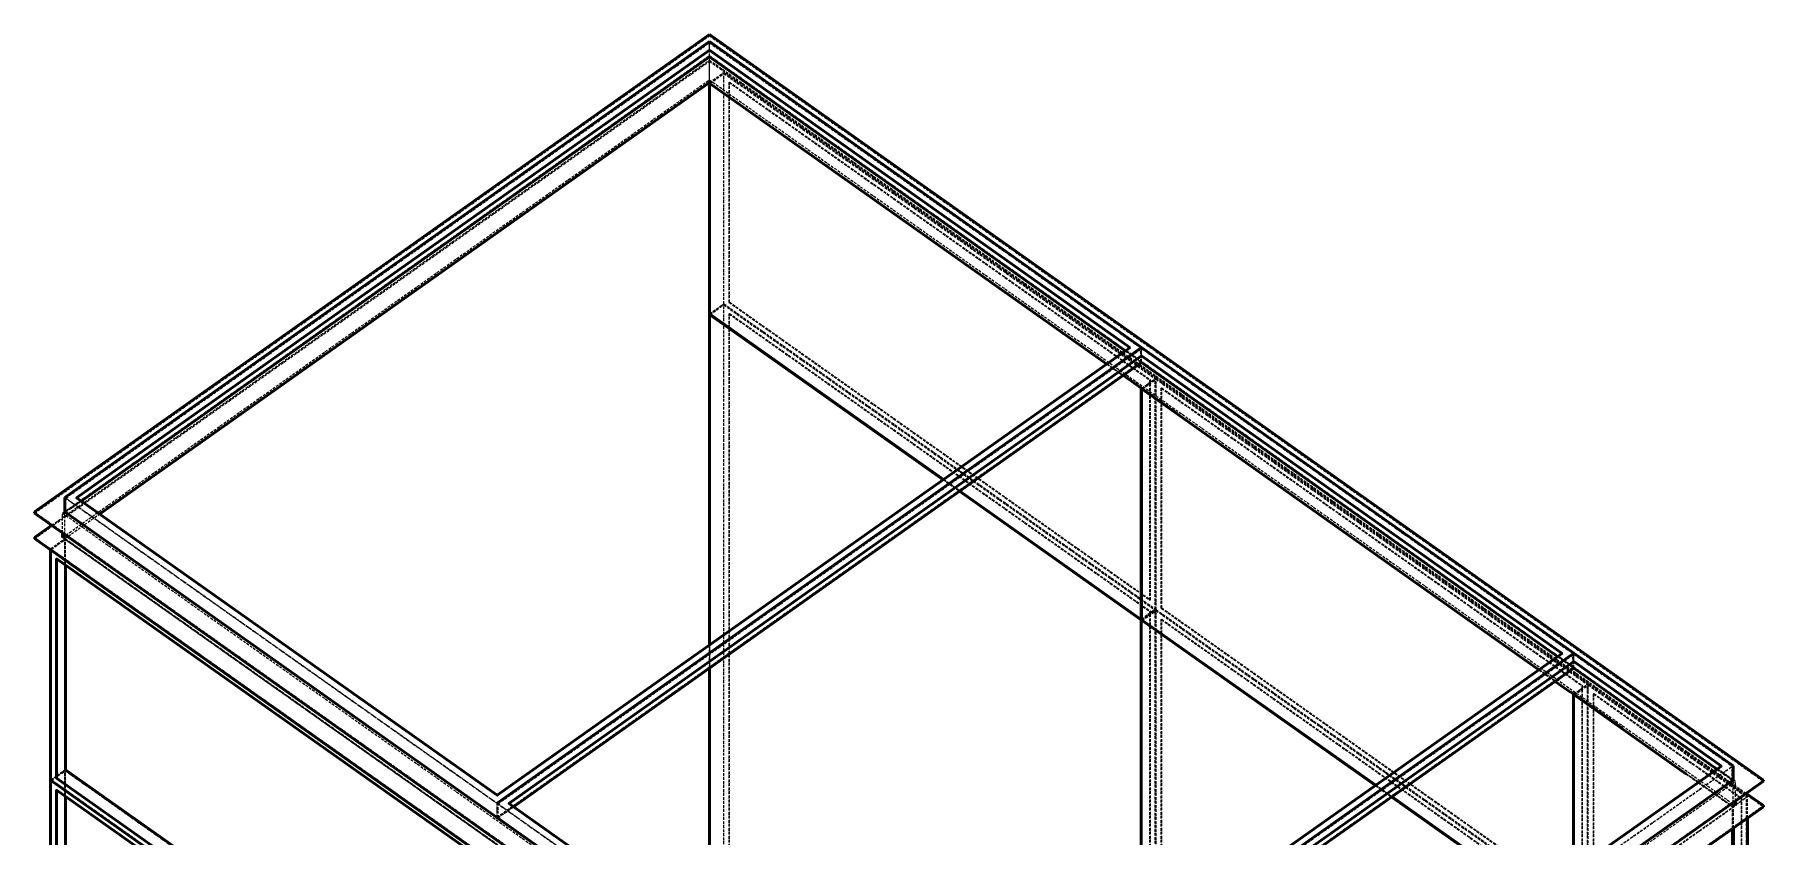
# Model space of a CAD drawing. Header units: millimetres. Extents: x -3516 to 3327, y -3082 to 3456.
# Drawn here: x -463 to 2762, y 1961 to 3456 of the extents above; entities that cross this region are included whole.
import ezdxf

# ---------------------------------------------------------------- set-up
doc = ezdxf.new("R2010")
doc.units = ezdxf.units.MM
doc.linetypes.add('Hidden', pattern=[15, 5, -3, 5, -2])
for name, color, linetype, lineweight in [('Default', 7, 'Continuous', 50), ('Edges', 7, 'Hidden', 15), ('HiddenEdges', 2, 'Hidden', 15), ('HiddenSilhouettes', 2, 'Hidden', 15), ('Silhouettes', 7, 'Continuous', 50)]:
    doc.layers.add(name, color=color, linetype=linetype, lineweight=lineweight)

# ---------------------------------------------------------------- blocks, each defined once
blk = doc.blocks.new('Isometric')
at = {"layer": 'Edges'}
for points in [[(-1817.264357146283, 1587.027599699589), (-636.39609968934, 2422.027666270571)], [(-636.3960997575493, 2421.179172727492), (-636.39609968934, 2422.027666270571)], [(-636.3960683983405, 2408.957636218154), (-636.3960674158684, 2421.179149858469)], [(-636.3961071024689, 2359.811647643687), (-592.2018986291898, 2328.561622427987)], [(-1011.162580772046, 1017.027554255936), (169.7056766848964, 1852.027620826917)], [(169.705676616687, 1851.179127283838), (169.7056766848964, 1852.027620826917)], [(169.7057090265771, 1852.027597957895), (954.5942484177058, 1297.027576579149)], [(169.7057079758956, 1838.957590774501), (169.7057089583677, 1851.179104414815)], [(134.9542296052955, 1814.384581406477), (169.705669271767, 1789.811602200034)], [(135.5542356472456, 1814.808849805435), (169.70566933998, 1790.660138901482)], [(169.70566933998, 1790.660138901482), (911.2008855909962, 1266.343831275442)], [(170.554162953084, 1359.573556200052), (170.5541974911416, 1789.211602128356)], [(-1838.477560581879, 1587.027599699589), (-1032.375784207643, 1017.027554255936)], [(-1895.046105236852, 1560.157544156735), (70.71085820207418, 170.1574333380017)], [(-1895.046109045361, 1512.781393594334), (70.71084796246805, 122.7812873230746)], [(169.7055850417214, 742.0274044336534), (169.7056346654936, 1359.324993607824)], [(170.5541133575639, 742.6274046417557), (170.5541628166598, 1357.876499993068)], [(975.8074529909227, 1281.179081840186), (975.8074530591325, 1282.027575383264)], [(975.8074530591325, 1282.027575383264), (1251.579113397687, 1087.02755983675)], [(975.8074843501327, 1268.957545330847), (975.8074853326043, 1281.179058971162)], [(941.6560120214822, 1244.808804361781), (975.8074457142156, 1220.660093457829)], [(968.3584519799092, 1225.078790811217), (975.8074456460035, 1219.81155675638)], [(975.8074192958579, 892.0274982470551), (975.807445714212, 1220.66005029946)], [(975.8074456460035, 1219.81155675638), (1065.96346029934, 1156.061625971508)], [(976.6559476116995, 892.6274984551574), (976.6559738653787, 1219.211556684702)], [(-1854.741190235547, -626.5534671903217), (-1854.741056085091, 1042.2183682997)], [(-1854.741054379786, 1063.431605110233), (-1853.892525751116, 1064.031605539539)], [(-1854.741054379786, 1063.431605110233), (-1069.852482646977, 508.4315608624661)], [(70.71086415084073, 170.1574375444152), (1329.360857168158, 1060.157504293897)], [(-1032.375786367692, 990.1574987130821), (-1032.375784207643, 1017.027554255936)], [(70.71085141918275, 159.7812857254526), (1277.034951551844, 1012.781353731496)], [(70.7108608246649, 122.7812873230755), (1329.360853359648, 1012.781353731496)], [(637.2560371995332, 1029.565488576573), (903.7857757490287, 841.1004987478359)], [(1272.792276019715, 579.3249659821854), (1272.792307478644, 970.6600258205576)]]:
    blk.add_lwpolyline(points, dxfattribs=at)
for points in [[(-636.39609968934, 2422.027666270571, 0), (148.4924720434692, 1867.027622022803, 0)], [(-636.3961070342564, 2360.660184345135, 0), (-636.3961031516872, 2408.957611643823, 0)], [(-636.3961070342561, 2360.660184345135, 0), (105.0991092167596, 1836.343876719096, 0)], [(-635.5476134211528, 1929.573601643705, 0), (-635.5475788830945, 2359.21164757201, 0)], [(-635.5476630166731, 1312.627450085409, 0), (-635.547613557577, 1927.876545436722, 0)], [(-635.5476134211528, 1929.573601643705, 0), (-199.3008656051898, 1621.100560933889, 0)], [(169.70566933998, 1790.660138901482, 0), (169.7056998575545, 1790.660160480669, 0)], [(169.7056692717674, 1789.811602200034, 0), (236.8807808350753, 1742.311624199747, 0)], [(-168.8457391747038, 1599.565534020228, 0), (168.8571410747518, 1360.7735319055, 0)], [(-1842.720207237557, 1512.781393594335, 0), (70.71085141918275, 159.7812857254526, 0)], [(-1854.741054379786, 1063.431605110233, 0), (-1854.741021410605, 1473.553513593358, 0)], [(169.7056345972846, 1358.476500064745, 0), (236.8807808350753, 1310.976497545897, 0)], [(170.554162953084, 1359.573556200052, 0), (606.8009107690473, 1051.100515490235, 0)], [(-635.5477081308084, 751.4277246192619, 0), (-635.5476664790206, 1269.557391361588, 0)], [(-205.06080439781, 447.0275088122835, 0), (975.8074530591325, 1282.027575383264, 0)], [(975.8074457142156, 1220.660093457829, 0), (975.8074762317901, 1220.660115037016, 0)], [(975.8074457142156, 1220.660093457828, 0), (1208.185750570978, 1056.343814533044, 0)], [(-1853.89252542619, 1068.073534886499, 0), (-1837.629073107861, 1079.573533876838, 0)], [(70.71085714657511, 237.0274920698844, 0), (1272.792316833283, 1087.027559836751, 0)], [(1184.92383306229, 1071.943937773541, 0), (1207.585744529028, 1055.919546134086, 0)], [(-1032.375784207643, 1017.027554255936, 0), (-226.2740078334064, 447.0275088122835, 0)]]:
    blk.add_polyline3d(points, dxfattribs=at)
at = {"layer": 'HiddenEdges'}
for points in [[(-1895.046105407383, 1558.036223982299), (-636.3961064413002, 2448.036294938195)], [(-636.3961064413002, 2448.036294938195), (-636.3961062707699, 2450.157615112631)], [(-636.3961064413002, 2448.036294938195), (1329.360856997627, 1058.036184119461)], [(-636.3961030552207, 2410.157611923602), (-636.396100895171, 2437.027667466457)], [(-636.3960674158684, 2421.179149858469), (-636.3960663065, 2434.979198217929)], [(-1895.046109215892, 1510.660073419899), (-636.396110249809, 2400.660144375794)], [(-1842.720203599578, 1558.036223982299), (-636.3961034669173, 2411.036291988344)], [(-1838.477562741929, 1560.157544156735), (-636.3961030552207, 2410.157611923602)], [(-636.396110249809, 2400.660144375794), (1329.360853189118, 1010.660033557061)], [(-636.3961031516833, 2408.957660792479), (-636.3961030552207, 2410.157611923602)], [(-636.3960683018779, 2410.157587349277), (1272.792314673234, 1060.157504293897)], [(-609.5260508259446, 1947.973627524722), (-609.5260162878858, 2377.611673453028)], [(-636.3961417087398, 1929.32507361189), (-609.5260855510371, 1948.325075126679)], [(-635.5476134211528, 1929.573601643705), (-609.5260508259446, 1947.973627524722)], [(-609.5262214067975, 258.340002826124), (-609.5260855510398, 1948.325040566266)], [(-609.5260508259446, 1947.973627524722), (194.8787036699605, 1379.173557786518)], [(-599.7679759401665, 1950.831700272907), (185.1205957926427, 1395.831656025139)], [(-636.3961417769519, 1928.476545508399), (-635.5476482144577, 1929.07652114217)], [(-599.7681117959269, 260.8466279723516), (-599.7679776454718, 1929.618463462373)], [(-598.9194840829773, 1930.218439096143), (185.9690876498321, 1375.218394848376)], [(-1032.375749811901, 1017.379036418305), (168.0086881894049, 1866.179128479724)], [(169.7056733190157, 1840.157566479949), (169.7056754790656, 1867.027622022803)], [(169.7056733190157, 1840.157566479949), (975.8074496932518, 1270.157521036295)], [(169.7057089583714, 1851.179150152866), (169.7057100677366, 1864.979152774276)], [(105.0991092167596, 1836.343876719096), (135.5542356472456, 1814.808849805435)], [(168.8571756128104, 1790.411577833804), (194.8787382080186, 1808.811603714822)], [(185.1206287618238, 1805.953564508263), (185.9691223243181, 1806.553540142034)], [(185.9690893551369, 1396.431631658911), (185.9691223243181, 1806.553540142034)], [(196.5756908231997, 1378.325029683026), (196.5757254976829, 1809.660140416271)], [(196.5757255482927, 1377.97358208107), (196.5757600863503, 1807.611628009374)], [(206.3338004340703, 1380.831654829253), (206.3338334032514, 1790.953563312377)], [(207.1823269657457, 1791.553538946149), (992.0708986985546, 1236.553494698381)], [(-199.3008656051898, 1621.100560933889), (-168.8457391747038, 1599.565534020228)], [(-1836.780504307806, 1586.179106156511), (-1032.375749811901, 1017.379036418305)], [(-1838.477601395448, 1079.325005845024), (-1838.477566720964, 1510.660116578268)], [(-1837.629073340752, 1079.07647781321), (-1837.629038666269, 1510.411579948498)], [(168.8571409383276, 1359.076475698516), (194.8787035335363, 1377.476501579534)], [(169.7056345972846, 1358.476500064745), (170.5541281597789, 1359.076475698516)], [(170.5539923040187, -330.9085966020393), (170.5541281597789, 1359.076475698516)], [(170.5541281597789, 1359.076475698516), (976.6559045340146, 789.0764302548632)], [(185.1205940873378, 1374.618419214606), (185.9690876498321, 1375.218394848376)], [(185.9689534993768, -293.553440641645), (185.9690876498321, 1375.218394848376)], [(196.5755549674395, -311.6600426175296), (196.5756908231974, 1378.324995122613)], [(196.5755896925316, -312.0114902194859), (196.5757254118685, 1376.276525874086)], [(196.5757255482927, 1377.97358208107), (1000.980480044196, 809.1735123428639)], [(206.3336645783097, -309.153417471302), (206.333798728765, 1359.618418018719)], [(206.3338004340703, 1380.831654829253), (207.182293996565, 1381.431630463024)], [(207.1822922912593, 1360.218393652491), (992.0708640240678, 805.2183494047226)], [(-635.5476664790206, 1269.557391361588), (-635.5476630166731, 1312.627450085409)], [(-226.2739734376642, 447.3789909746524), (974.1104645636406, 1296.179083036071)], [(975.8074496932518, 1270.157521036295), (975.8074518533017, 1297.027576579149)], [(975.8074853326084, 1281.179104709214), (975.8074864419727, 1294.979107330622)], [(911.2008855909962, 1266.343831275442), (941.6560120214822, 1244.808804361781)], [(974.9589519870469, 1220.411532390151), (1000.980514582256, 1238.811558271169)], [(975.8074762317901, 1220.660115037016), (1002.677501871919, 1239.660094972617)], [(992.070865729374, 826.4315862152566), (992.0708986985546, 1236.553494698381)], [(1012.435576808306, 810.8316093856001), (1012.435609777488, 1220.953517868724)], [(1013.284103339983, 1221.553493502495), (1289.055763678537, 1026.553477955982)], [(-1863.650600636894, 1061.173532791355), (-1853.89252542619, 1068.073534886499)], [(-1838.477737251209, -610.6600664555317), (-1838.477601395451, 1079.32497128461)], [(-1838.47760146366, 1078.476477741532), (-1837.629073340752, 1079.07647781321)], [(-1838.47760146366, 1078.476477741532), (-1032.375825089424, 508.476432297879)], [(-1837.629209196512, -610.9085944873461), (-1837.629073340752, 1079.07647781321)], [(-1837.629073244285, 1077.876477669855), (-1033.224318748381, 509.07640793165)], [(-1863.650600773318, 1059.476476584371), (-1059.245846277413, 490.6764068461666)], [(606.8009107690473, 1051.100515490235), (637.2560371995332, 1029.565488576573)], [(1208.185750570978, 1056.343814533044), (1272.792310694198, 1010.66007671543)], [(-1032.375751903741, 991.3574744185303), (-1032.375749811901, 1017.379036418305)], [(-1030.678727933569, 1016.179060712857), (-226.2739734376642, 447.3789909746524)], [(-1011.162580840255, 1016.179060712857), (-226.2740091074465, 461.1790164650897)], [(1271.943773808653, 1010.411546165333), (1297.965336403862, 1028.811572046351)], [(1272.792310625986, 1009.811540013981), (1273.64080418848, 1010.411515647753)], [(1289.055730709356, 616.431569472858), (1289.055763678537, 1026.553477955982)]]:
    blk.add_lwpolyline(points, dxfattribs=at)
for points in [[(-636.3961071048957, 2365.781461600378, 0), (-636.3961034669173, 2411.036291988344, 0)], [(-636.3961034669173, 2411.036291988344, 0), (1277.034955189823, 1058.036184119461, 0)], [(-635.5476482144577, 1929.07652114217, 0), (-635.5476135399745, 2360.411623277458, 0)], [(-609.5260855510371, 1948.325075126679, 0), (-609.5260508765532, 2379.660185859924, 0)], [(-599.7679759401665, 1950.831700272907, 0), (-599.7679429709851, 2360.95360875603, 0)], [(-598.9194494084909, 2361.553584389802, 0), (185.9691223243181, 1806.553540142034, 0)], [(-609.526186681705, 257.9885552241681, 0), (-609.5260509623688, 1946.276571317739, 0)], [(-609.5260855510371, 1948.325075126679, 0), (196.5756908231997, 1378.325029683026, 0)], [(-599.7679759401665, 1950.831700272907, 0), (-598.919482377672, 1951.431675906678, 0)], [(-635.5477840702181, 239.0914488416147, 0), (-635.5476482144577, 1929.07652114217, 0)], [(-1032.375785481683, 1031.179061908743, 0), (148.4924719752598, 1866.179128479724, 0)], [(-1032.375786367692, 990.1574987130821, 0), (169.7056733190157, 1840.157566479949, 0)], [(-1032.375751903741, 991.3574744185303, 0), (168.0086860975644, 1840.157566479949, 0)], [(118.4403980544657, 1826.061623946639, 0), (134.9542296052955, 1814.384581406477, 0)], [(169.7056998575545, 1790.660160480669, 0), (196.5757254976829, 1809.660140416271, 0)], [(170.5541281597789, 1359.076475698516, 0), (170.5541628342621, 1790.411577833804, 0)], [(-1817.264357214492, 1586.179106156511, 0), (-1032.375785481683, 1031.179061908743, 0)], [(-1836.780506399646, 1560.157544156735, 0), (-1032.375751903741, 991.3574744185303, 0)], [(-1865.347622878667, 1491.66011506348, 0), (-1059.245846504431, 921.6600696198257, 0)], [(-1863.650566098835, 1490.811578719659, 0), (-1059.24581160293, 922.011508981454, 0)], [(-1838.477566720968, 1510.660073419899, 0), (70.71085100748678, 160.6599657901943, 0)], [(-1838.477566789177, 1509.81157987682, 0), (-1032.375790414941, 939.8115344331663, 0)], [(-1837.629038569803, 1509.211579805143, 0), (-1033.224284073898, 940.4115100669374, 0)], [(-1853.892492781935, 1474.153514022663, 0), (-1069.003921049126, 919.1534697748948, 0)], [(170.554162953084, 1359.573556200052, 0), (196.5757255482927, 1377.97358208107, 0)], [(196.5756908231997, 1378.325029683026, 0), (1002.677467197435, 808.3249842393725, 0)], [(206.3338004340703, 1380.831654829253, 0), (991.2223721668784, 825.8316105814856, 0)], [(-226.2740091074465, 461.1790164650897, 0), (954.594248349496, 1296.179083036071, 0)], [(-226.2739755295047, 421.3574289748772, 0), (974.1104624718005, 1270.157521036295, 0)], [(975.8074496932518, 1270.157521036295, 0), (1272.792314673234, 1060.157504293897, 0)], [(991.2224051360604, 1235.95351906461, 0), (992.0708986985546, 1236.553494698381, 0)], [(1002.677501922528, 807.9735366374157, 0), (1002.677536460587, 1237.61158256572, 0)], [(976.6559045340146, 789.0764302548632, 0), (976.6559392084978, 1220.411532390151, 0)], [(-1865.347657553151, 1060.325004330235, 0), (-1838.477601395448, 1079.325005845024, 0)], [(-1838.477601395448, 1079.325005845024, 0), (-1032.375825021212, 509.3249604013704, 0)], [(-1837.629073340752, 1079.07647781321, 0), (-1031.527296966515, 509.0764323695562, 0)], [(70.71084838394245, 237.3790047498346, 0), (1271.095286385247, 1086.179096811252, 0)], [(70.71085587253538, 251.1789997226911, 0), (1251.579113329477, 1086.179066293671, 0)], [(-1853.892527456421, 1042.818368729004, 0), (-1069.003955723612, 487.8183244812381, 0)], [(-1032.375785481683, 1031.179061908743, 0), (-1032.375785413474, 1032.027555451822, 0)], [(70.71084629210145, 211.3574427500594, 0), (1271.095284293407, 1060.157534811477, 0)], [(1207.585744529028, 1055.919546134086, 0), (1272.792310625986, 1009.811540013981, 0)], [(70.71085100748678, 160.6599657901943, 0), (1272.792310694195, 1010.660033557061, 0)], [(1272.792310694198, 1010.66007671543, 0), (1299.662366851901, 1029.660078230218, 0)], [(1272.792307478644, 970.6600258205576, 0), (1272.792310694194, 1010.660033557061, 0)], [(1288.207270116042, 1025.953502322211, 0), (1289.055763678537, 1026.553477955982, 0)], [(-1030.67873002541, 990.1574987130821, 0), (-226.2739755295047, 421.3574289748772, 0)]]:
    blk.add_polyline3d(points, dxfattribs=at)
at = {"layer": 'HiddenSilhouettes'}
for points in [[(-636.3960663065, 2434.979198217929), (168.0086881894049, 1866.179128479724)], [(-1863.046112328818, 1535.408811360756), (-636.3961100792787, 2402.781464550231)], [(-1842.720207237557, 1512.781393594335), (-636.3961071048957, 2365.781461600378)], [(-636.3961071048957, 2365.781461600378), (1277.034951551844, 1012.781353731496)], [(-609.5260508765532, 2379.660185859924), (196.5757254976829, 1809.660140416271)], [(-599.7679429709851, 2360.95360875603), (-598.9194494084909, 2361.553584389802)], [(-598.919482377672, 1951.431675906678), (-598.9194494084909, 2361.553584389802)], [(-635.5476482144577, 1929.07652114217), (170.5541281597789, 1359.076475698516)], [(-599.7679776454718, 1929.618463462373), (-598.9194840829773, 1930.218439096143)], [(-599.7679776454718, 1929.618463462373), (185.1205940873378, 1374.618419214606)], [(-598.9196182334324, 261.4466036061226), (-598.9194840829773, 1930.218439096143)], [(139.2505815454101, 1860.492617688161), (168.0086860975644, 1840.157566479949)], [(147.892496519094, 1866.603375203032), (148.4924719752598, 1866.179128479724)], [(148.4924719752598, 1866.179128479724), (148.4924720434692, 1867.027622022803)], [(168.0086860975644, 1840.157566479949), (168.0086881894049, 1866.179128479724)], [(169.7057100677366, 1864.979152774276), (974.1104645636406, 1296.179083036071)], [(171.1542035330922, 1789.635870527314), (196.5757600863503, 1807.611628009374)], [(185.1205957926427, 1395.831656025139), (185.1206287618238, 1805.953564508263)], [(194.8787036699605, 1379.173557786518), (194.8787382080186, 1808.811603714822)], [(196.5757600863503, 1807.611628009374), (1000.980514582256, 1238.811558271169)], [(169.7056692717674, 1789.811602200034), (170.5541628342621, 1790.411577833804)], [(170.5541628342621, 1790.411577833804), (976.6559392084978, 1220.411532390151)], [(206.3338334032514, 1790.953563312377), (207.1823269657457, 1791.553538946149)], [(-200.5008655297434, 1620.25203273393), (-170.0457390992574, 1598.71700582027)], [(-199.9008655674666, 1620.676296833909), (-169.4457391369806, 1599.141269920249)], [(-1836.780506399646, 1560.157544156735), (-1836.780504307806, 1586.179106156511)], [(-1836.780506399646, 1560.157544156735), (-1808.022435357224, 1580.492573981814)], [(-1817.264357214492, 1586.179106156511), (-1816.664381690117, 1586.603352976281)], [(-1842.720206573962, 1521.036225238861), (-1842.720203599578, 1558.036223982299)], [(-1842.720203599578, 1558.036223982299), (70.7108550571611, 205.0361161134174)], [(-1838.477566720968, 1510.660073419899), (-1773.870971146918, 1556.343841498679)], [(-1863.650600636894, 1061.173532791355), (-1863.650566098835, 1490.811578719659)], [(-1863.650566098835, 1490.811578719659), (-1837.629038569803, 1509.211579805143)], [(-1838.47760146366, 1078.476477741532), (-1838.477566789177, 1509.81157987682)], [(-1838.477566720964, 1510.660116578268), (-1032.375790346728, 940.6600711346155)], [(-1837.629042409013, 1461.453516924934), (-1837.629038569803, 1509.211579805143)], [(-1853.892492878401, 1472.953513300477), (-1853.892492781935, 1474.153514022663)], [(185.1205957926427, 1395.831656025139), (185.9690893551369, 1396.431631658911)], [(185.120459936883, -294.153416275416), (185.1205940873378, 1374.618419214606)], [(196.5757254118685, 1376.276525874086), (1000.980479907772, 807.4764561358807)], [(206.333798728765, 1359.618418018719), (207.1822922912593, 1360.218393652491)], [(207.1821581408039, -308.553441837531), (207.1822922912593, 1360.218393652491)], [(-636.3961947948619, 1268.957391153486), (-636.3961913325145, 1312.027449877308)], [(945.3523579196462, 1290.492572244508), (974.1104624718005, 1270.157521036295)], [(953.9942728933306, 1296.603329759378), (954.594248349496, 1296.179083036071)], [(954.594248349496, 1296.179083036071), (954.5942484177058, 1297.027576579149)], [(974.1104624718005, 1270.157521036295), (974.1104645636406, 1296.179083036071)], [(975.8074864419727, 1294.979107330622), (1271.095286385247, 1086.179096811252)], [(910.6008795490466, 1265.919562876485), (941.0560059795325, 1244.384535962824)], [(991.2223721668784, 825.8316105814856), (991.2224051360604, 1235.95351906461)], [(1000.980480044196, 809.1735123428639), (1000.980514582256, 1238.811558271169)], [(1002.677536460587, 1237.61158256572), (1297.965336403862, 1028.811572046351)], [(975.8074456460035, 1219.81155675638), (976.6559392084978, 1220.411532390151)], [(976.6559392084978, 1220.411532390151), (1273.64080418848, 1010.411515647753)], [(1012.435609777488, 1220.953517868724), (1013.284103339983, 1221.553493502495)], [(1012.435609777488, 1220.953517868724), (1288.207270116042, 1025.953502322211)], [(1013.284070370801, 811.4315850193707), (1013.284103339983, 1221.553493502495)], [(-1863.650600773318, 1059.476476584371), (-1837.629073244285, 1077.876477669855)], [(-1838.477737319421, -611.5085945590235), (-1838.47760146366, 1078.476477741532)], [(-1837.629077083499, 1030.118371631277), (-1837.629073244285, 1077.876477669854)], [(1242.337222899628, 1080.49255550211), (1271.095284293407, 1060.157534811477)], [(1250.979137873311, 1086.603313016979), (1251.579113329477, 1086.179066293671)], [(1251.579113329477, 1086.179066293671), (1251.579113397687, 1087.02755983675)], [(1271.095284293407, 1060.157534811477), (1271.095286385247, 1086.179096811252)], [(-1863.650736492654, -628.8115395092007), (-1863.650600773318, 1059.476476584371)], [(-1863.650600636894, 1061.173532791355), (-1059.245846140989, 492.3734630531503)], [(-1854.741056085091, 1042.2183682997), (-1853.892527456421, 1042.818368729004)], [(-1853.892527552887, 1041.618368006819), (-1853.892527456421, 1042.818368729004)], [(70.7108550571611, 205.0361161134174), (1277.034955189823, 1058.036184119461)], [(605.6009108444932, 1050.251987290277), (636.0560372749792, 1028.716960376616)], [(606.20091080677, 1050.676251390256), (636.656037237256, 1029.141224476594)], [(1272.792310694198, 1010.66007671543), (1272.792314673234, 1060.157504293897)], [(1277.034952215438, 1021.036176963195), (1277.034955189823, 1058.036184119461)], [(-1030.67873002541, 990.1574987130821), (-1030.678727933569, 1016.179060712857)], [(-1011.162580840255, 1016.179060712857), (-1011.162580772046, 1017.027554255936)], [(1271.943770564845, 970.0600195327806), (1271.943773808653, 1010.411546165333)], [(1273.64080104114, 971.2600014543291), (1273.64080418848, 1010.411515647753)], [(1299.662363636347, 989.6600273353465), (1299.662366851901, 1029.660078230218)]]:
    blk.add_lwpolyline(points, dxfattribs=at)
for points in [[(-1836.780504307806, 1586.179106156511, 0), (-636.3960663065, 2434.979198217929, 0)], [(-636.3961036481803, 2402.781460002757, 0), (1297.360860281084, 1035.408766353039, 0)], [(-636.3961070342561, 2360.660184345135, 0), (-609.5260508765532, 2379.660185859924, 0)], [(-636.3961071024689, 2359.811647643687, 0), (-635.5476135399745, 2360.411623277458, 0)], [(-635.5476135399745, 2360.411623277458, 0), (170.5541628342617, 1790.411577833804, 0)], [(-634.9475728411446, 2359.635915970968, 0), (-609.5260162878858, 2377.611673453028, 0)], [(-609.5260162878858, 2377.611673453028, 0), (194.8787382080186, 1808.811603714822, 0)], [(-599.7679429709851, 2360.95360875603, 0), (185.1206287618238, 1805.953564508263, 0)], [(-635.547613557577, 1927.876545436722, 0), (-609.5260509623688, 1946.276571317739, 0)], [(-609.5260509623688, 1946.276571317739, 0), (194.8787035335363, 1377.476501579534, 0)], [(-598.919482377672, 1951.431675906678, 0), (185.9690893551369, 1396.431631658911, 0)], [(-1030.678727933569, 1016.179060712857, 0), (169.7057100677366, 1864.979152774276, 0)], [(104.4991031748091, 1835.919608320138, 0), (118.4403980544657, 1826.061623946639, 0)], [(118.4403980544657, 1826.91011753795, 0), (135.5542051296716, 1814.808828226248, 0)], [(196.5757254976829, 1809.660140416271, 0), (1002.677501871919, 1239.660094972617, 0)], [(206.3338334032514, 1790.953563312377, 0), (991.2224051360604, 1235.95351906461, 0)], [(207.182293996565, 1381.431630463024, 0), (207.1823269657457, 1791.553538946149, 0)], [(-1817.264357214492, 1586.179106156511, 0), (-1817.264357146283, 1587.027599699589, 0)], [(-1838.477566720968, 1510.660073419899, 0), (-1838.477562741929, 1560.157544156735, 0)], [(-1865.347622878667, 1491.66011506348, 0), (-1838.477566720964, 1510.660116578268, 0)], [(-1865.347623039448, 1489.660071973032, 0), (-1865.347622878667, 1491.66011506348, 0)], [(-1838.477566789177, 1509.81157987682, 0), (-1837.629038666269, 1510.411579948498, 0)], [(-1837.629038666269, 1510.411579948498, 0), (-1031.527262292033, 940.4115345048444, 0)], [(-1854.741021410605, 1473.553513593358, 0), (-1853.892492781935, 1474.153514022663, 0)], [(168.8571410747518, 1360.7735319055, 0), (194.8787036699605, 1379.173557786518, 0)], [(169.7056346654967, 1359.325028168238, 0), (196.5756908231997, 1378.325029683026, 0)], [(170.5541628166598, 1357.876499993068, 0), (196.5757254118685, 1376.276525874086, 0)], [(194.8785678141994, -310.8115145140373, 0), (194.8787035335363, 1377.476501579534, 0)], [(206.333798728765, 1359.618418018719, 0), (991.2223704615735, 804.6183737709516, 0)], [(207.182293996565, 1381.431630463024, 0), (992.070865729374, 826.4315862152566, 0)], [(-224.5769515593329, 446.1790152692042, 0), (975.8074864419727, 1294.979107330622, 0)], [(-226.2740099934563, 420.157453269429, 0), (975.8074496932518, 1270.157521036295, 0)], [(976.6559738653787, 1219.211556684702, 0), (1002.677536460587, 1237.61158256572, 0)], [(1002.677500699746, 1225.078790811217, 0), (1002.677501871919, 1239.660094972617, 0)], [(1002.677501871919, 1239.660094972617, 0), (1299.662366851901, 1029.660078230218, 0)], [(-1030.67873002541, 990.1574987130821, 0), (-1001.920658982988, 1010.492528538161, 0)], [(-1011.162580840255, 1016.179060712857, 0), (-1010.56260531588, 1016.603307532628, 0)], [(1288.207237146861, 615.831593839087, 0), (1288.207270116042, 1025.953502322211, 0)], [(1297.965301865803, 599.1735261180461, 0), (1297.965336403862, 1028.811572046351, 0)]]:
    blk.add_polyline3d(points, dxfattribs=at)
at = {"layer": 'Silhouettes'}
for points in [[(-1895.046105236852, 1560.157544156735), (-636.3961062707699, 2450.157615112631)], [(-1838.477560581879, 1587.027599699589), (-636.396100895171, 2437.027667466457)], [(-1816.664381690117, 1586.603352976281), (-636.3960997575493, 2421.179172727492)], [(-636.3961062707699, 2450.157615112631), (1329.360857168158, 1060.157504293897)], [(-636.396100895171, 2437.027667466457), (169.7056754790656, 1867.027622022803)], [(-635.5475788830945, 2359.21164757201), (104.4991031748091, 1835.919608320138)], [(-636.3961913325145, 1312.027449877308), (-636.3961417087428, 1929.325039051478)], [(-1032.375785413474, 1032.027555451822), (148.4924720434692, 1867.027622022803)], [(-1010.56260531588, 1016.603307532628), (169.705676616687, 1851.179127283838)], [(169.7056754790656, 1867.027622022803), (975.8074518533017, 1297.027576579149)], [(169.7057089583677, 1851.179104414815), (953.9942728933306, 1296.603329759378)], [(135.5542051296716, 1814.808828226248), (236.8807808350753, 1743.160117791058)], [(168.8571410747518, 1360.7735319055), (168.8571756128104, 1790.411577833804)], [(169.7056346654967, 1359.325028168238), (169.7056693399763, 1790.660095743113)], [(170.5541974911416, 1789.211602128356), (171.1541730155177, 1789.635848948128)], [(-1838.477562741929, 1560.157544156735), (-1838.477560581879, 1587.027599699589)], [(-170.0457390992574, 1598.71700582027), (169.7056345972846, 1358.476500064745)], [(-169.4457391369806, 1599.141269920249), (169.7056346654967, 1359.325028168238)], [(-1895.046105407383, 1558.036223982299), (-1895.046105236852, 1560.157544156735)], [(-1895.046105407383, 1558.036223982299), (70.71085803154392, 168.0361131635659)], [(-1895.046109045361, 1512.781393594334), (-1863.046112328818, 1535.408811360756)], [(-1895.046109215892, 1510.660073419899), (-1895.046109045361, 1512.781393594334)], [(-1895.046109215892, 1510.660073419899), (70.7108477919378, 120.6599671486388)], [(-1865.347657553151, 1060.325004330235), (-1865.347623039448, 1489.660071973032)], [(-1854.741021410605, 1473.553513593358), (-1069.852449677796, 918.5534693455893)], [(168.8570912863024, 741.4274286634641), (168.8571409383276, 1359.076475698516)], [(169.7056345972846, 1358.476500064745), (169.7056361839286, 1378.213643848894)], [(169.7056346654967, 1359.325028168238), (606.20091080677, 1050.676251390256)], [(170.5541628166598, 1357.876499993068), (605.6009108444932, 1050.251987290277)], [(-226.2740090392372, 462.027510008169), (954.5942484177058, 1297.027576579149)], [(975.8074518533017, 1297.027576579149), (1272.792316833283, 1087.027559836751)], [(-636.3962363501832, 752.0277246909395), (-636.3961947948619, 1268.957391153486)], [(975.8074843501327, 1268.957545330847), (1242.337222899628, 1080.49255550211)], [(975.8074853326043, 1281.179058971163), (1250.979137873311, 1086.603313016979)], [(941.0560059795325, 1244.384535962824), (968.3584519799101, 1225.078790811217)], [(969.5584030968694, 1225.078790811217), (1065.96346029934, 1156.910119562818)], [(974.9589255404385, 891.4275224768658), (974.9589519870469, 1220.411532390151)], [(976.6559738653787, 1219.211556684702), (1184.92383306229, 1071.943937773541)], [(70.7108559407443, 252.0274932657703), (1251.579113397687, 1087.02755983675)], [(-1854.741056085091, 1042.2183682997), (-1069.852484352282, 487.2183240519325)], [(70.71085498652519, 210.1574365270303), (1272.792314673234, 1060.157504293897)], [(70.71086398031048, 168.0361173699794), (1329.360856997627, 1058.036184119461)], [(1297.360860281084, 1035.408766353039), (1329.360853359648, 1012.781353731496)], [(1329.360856997627, 1058.036184119461), (1329.360857168158, 1060.157504293897)], [(-1837.629208963622, -610.4115384237168), (-1837.629077083499, 1030.118371631277)], [(-1011.162580772046, 1017.027554255936), (-226.2740090392372, 462.027510008169)], [(70.71086065413465, 120.6599671486397), (1329.360853189118, 1010.660033557061)], [(636.0560372749792, 1028.716960376616), (902.5857758244751, 840.2519705478785)], [(636.656037237256, 1029.141224476594), (903.1857757867515, 840.6762346478567)], [(1277.034951551844, 1012.781353731496), (1277.034952215438, 1021.036176963195)], [(1329.360853189118, 1010.660033557061), (1329.360853359648, 1012.781353731496)], [(-1032.375786367692, 990.1574987130821), (-947.5230469710177, 930.157549910502)], [(1299.662332177418, 598.3249674969738), (1299.662363636347, 989.6600273353465)]]:
    blk.add_lwpolyline(points, dxfattribs=at)
for points in [[(-636.3960997575493, 2421.179172727492, 0), (147.892496519094, 1866.603375203032, 0)], [(-1808.022435357224, 1580.492573981814, 0), (-636.3961031516872, 2408.957611643823, 0)], [(-636.3960336449977, 2408.957611643829, 0), (139.2505815454101, 1860.492617688161, 0)], [(-1773.870971146918, 1556.343841498679, 0), (-636.3961070342598, 2360.660141186766, 0)], [(-636.3961417087398, 1929.32507361189, 0), (-636.3961070342596, 2360.660141186766, 0)], [(-635.5475788830945, 2359.21164757201, 0), (-634.9475728411446, 2359.635915970968, 0)], [(-636.3961417769519, 1928.476545508399, 0), (-636.396136770622, 1990.753055999601, 0)], [(-636.3961417087398, 1929.32507361189, 0), (-199.9008655674666, 1620.676296833909, 0)], [(-636.3961417769519, 1928.476545508399, 0), (-200.5008655297434, 1620.25203273393, 0)], [(-635.547613557577, 1927.876545436722, 0), (-592.2018986291898, 1897.226495774137, 0)], [(-1032.375784207643, 1017.027554255936, 0), (169.7056754790656, 1867.027622022803, 0)], [(-1001.920658982988, 1010.492528538161, 0), (169.7057079758956, 1838.957590774501, 0)], [(169.7057079758956, 1838.957590774501, 0), (945.3523579196462, 1290.492572244508, 0)], [(170.5541974911416, 1789.211602128356, 0), (910.6008795490466, 1265.919562876485, 0)], [(-1817.264357146283, 1587.027599699589, 0), (-1032.375785413474, 1032.027555451822, 0)], [(-1838.477562741929, 1560.157544156735, 0), (-65.21236964664831, 306.2696725851583, 0)], [(-1842.720207237557, 1512.781393594335, 0), (-1842.720206573962, 1521.036225238861, 0)], [(-1853.892525751116, 1064.031605539539, 0), (-1853.892492878401, 1472.953513300477, 0)], [(-1837.629073107861, 1079.573533876838, 0), (-1837.629042409013, 1461.453516924934, 0)], [(-226.2740078334064, 447.0275088122835, 0), (975.8074518533017, 1297.027576579149, 0)], [(-204.4608289416437, 446.603262088975, 0), (975.8074529909227, 1281.179081840186, 0)], [(-195.8188826087508, 440.4924830945079, 0), (975.8074843501327, 1268.957545330847, 0)], [(-1837.629073107861, 1079.573533876838, 0), (-1069.852480376644, 536.673486297494, 0)], [(1272.792314673234, 1060.157504293897, 0), (1272.792316833283, 1087.027559836751, 0)], [(-1865.347793408911, -629.6600679703204, 0), (-1865.347657553154, 1060.324969769822, 0)], [(-1865.347657553151, 1060.325004330235, 0), (-1059.245881178914, 490.324958886582, 0)], [(-1853.892661606876, -625.9534667610167, 0), (-1853.892527552887, 1041.618368006819, 0)], [(-1853.892525751116, 1064.031605539539, 0), (-1069.85248255051, 509.631561584652, 0)], [(1271.943739270595, 580.7735002370287, 0), (1271.943770564845, 970.0600195327806, 0)], [(1273.640769582209, 579.9249416159564, 0), (1273.64080104114, 971.2600014543291, 0)]]:
    blk.add_polyline3d(points, dxfattribs=at)

msp = doc.modelspace()

# ---------------------------------------------------------------- block references
at = {"layer": 'Default'}
msp.add_blockref('Isometric', (1432.166666666667, 1006), dxfattribs=at)

doc.saveas('drawing.dxf')
